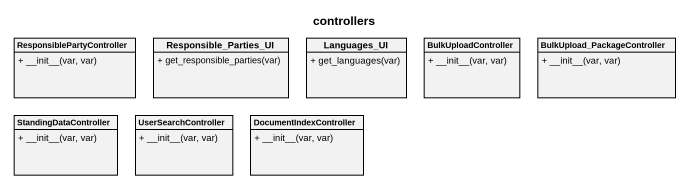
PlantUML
@startuml
title controllers
hide circle
hide empty members
skinparam classAttributeIconSize 0
class ResponsiblePartyController {
  + ~__init~__(var, var)
}
class Responsible_Parties_UI {
  + get_responsible_parties(var)
}
class Languages_UI {
  + get_languages(var)
}
class BulkUploadController {
  + ~__init~__(var, var)
}
class BulkUpload_PackageController {
  + ~__init~__(var, var)
}
class StandingDataController {
  + ~__init~__(var, var)
}
class UserSearchController {
  + ~__init~__(var, var)
}
class DocumentIndexController {
  + ~__init~__(var, var)
}
@enduml
